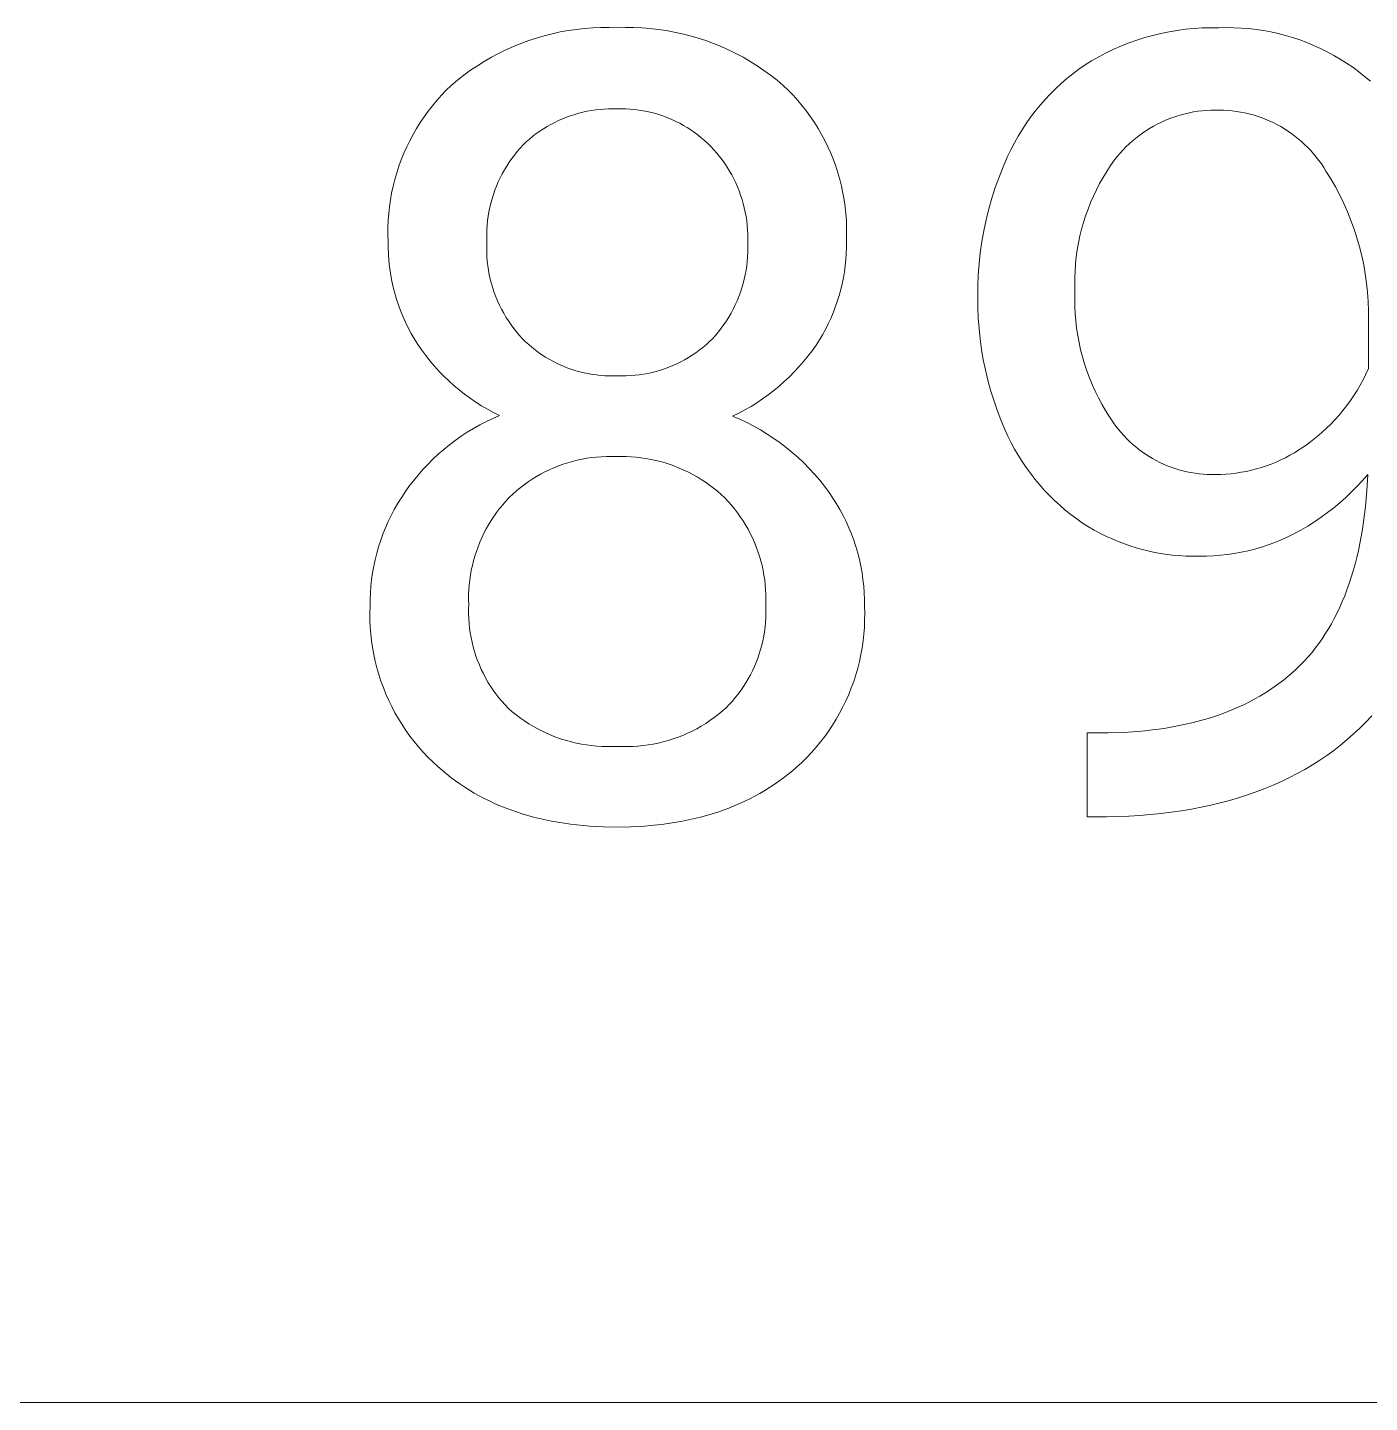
# Model space of a CAD drawing. Header units: millimetres. Extents: x 1348 to 6197, y -150 to 3238.
# Drawn here: x 5380.2 to 5459.4, y 121.2 to 202.4 of the extents above; entities that cross this region are included whole.
import ezdxf

# ---------------------------------------------------------------- set-up
doc = ezdxf.new("R2010")
doc.units = ezdxf.units.MM
doc.header["$MEASUREMENT"] = 0
doc.layers.add('Domyślny', color=7, linetype='Continuous', true_color=0x000000)

msp = doc.modelspace()

# ---------------------------------------------------------------- linework, layer by layer
at = {"layer": 'Domyślny', "color": 18, "lineweight": 15, "true_color": 0x000000}
for p, q in [((5411.642, 202.092), (5412.118, 202.178)), ((5412.118, 202.178), (5412.596, 202.247)), ((5412.596, 202.247), (5413.077, 202.299)), ((5413.077, 202.299), (5413.559, 202.335)), ((5413.559, 202.335), (5414.042, 202.355)), ((5414.042, 202.355), (5414.525, 202.357)), ((5414.525, 202.357), (5415.008, 202.343)), ((5415.008, 202.343), (5415.491, 202.357)), ((5415.491, 202.357), (5415.974, 202.354)), ((5415.974, 202.354), (5416.457, 202.334)), ((5416.457, 202.334), (5416.939, 202.298)), ((5416.939, 202.298), (5417.419, 202.245)), ((5417.419, 202.245), (5417.898, 202.176)), ((5417.898, 202.176), (5418.373, 202.09)), ((5447.593, 202.105), (5448.077, 202.187)), ((5448.077, 202.187), (5448.564, 202.252)), ((5448.564, 202.252), (5449.053, 202.3)), ((5449.053, 202.3), (5449.543, 202.331)), ((5449.543, 202.331), (5450.034, 202.346)), ((5450.034, 202.346), (5450.525, 202.343)), ((5450.525, 202.343), (5450.967, 202.352)), ((5450.967, 202.352), (5451.409, 202.347)), ((5451.409, 202.347), (5451.85, 202.326)), ((5451.85, 202.326), (5452.29, 202.29)), ((5452.29, 202.29), (5452.729, 202.239)), ((5452.729, 202.239), (5453.166, 202.173)), ((5453.166, 202.173), (5453.6, 202.092)), ((5408.877, 201.237), (5409.324, 201.419)), ((5409.324, 201.419), (5409.778, 201.586)), ((5409.778, 201.586), (5410.237, 201.736)), ((5410.237, 201.736), (5410.701, 201.871)), ((5410.701, 201.871), (5411.17, 201.99)), ((5411.17, 201.99), (5411.642, 202.092)), ((5418.373, 202.09), (5418.845, 201.988)), ((5418.845, 201.988), (5419.314, 201.869)), ((5419.314, 201.869), (5419.778, 201.734)), ((5419.778, 201.734), (5420.237, 201.584)), ((5420.237, 201.584), (5420.691, 201.417)), ((5420.691, 201.417), (5421.138, 201.235)), ((5444.773, 201.266), (5445.23, 201.446)), ((5445.23, 201.446), (5445.693, 201.61)), ((5445.693, 201.61), (5446.161, 201.759)), ((5446.161, 201.759), (5446.634, 201.891)), ((5446.634, 201.891), (5447.112, 202.006)), ((5447.112, 202.006), (5447.593, 202.105)), ((5453.6, 202.092), (5454.031, 201.997)), ((5454.031, 201.997), (5454.459, 201.886)), ((5454.459, 201.886), (5454.882, 201.761)), ((5454.882, 201.761), (5455.301, 201.621)), ((5455.301, 201.621), (5455.715, 201.467)), ((5455.715, 201.467), (5456.124, 201.299)), ((5456.124, 201.299), (5456.526, 201.117)), ((5407.157, 200.356), (5407.575, 200.599)), ((5407.575, 200.599), (5408.002, 200.826)), ((5408.002, 200.826), (5408.436, 201.039)), ((5408.436, 201.039), (5408.877, 201.237)), ((5421.138, 201.235), (5421.579, 201.037)), ((5421.579, 201.037), (5422.013, 200.825)), ((5422.013, 200.825), (5422.44, 200.597)), ((5422.44, 200.597), (5422.858, 200.355)), ((5443.017, 200.389), (5443.444, 200.631)), ((5443.444, 200.631), (5443.88, 200.858)), ((5443.88, 200.858), (5444.323, 201.069)), ((5444.323, 201.069), (5444.773, 201.266)), ((5456.526, 201.117), (5456.922, 200.922)), ((5456.922, 200.922), (5457.311, 200.713)), ((5457.311, 200.713), (5457.693, 200.49)), ((5457.693, 200.49), (5458.067, 200.255)), ((5405.957, 199.544), (5406.347, 199.829)), ((5406.347, 199.829), (5406.748, 200.099)), ((5406.748, 200.099), (5407.157, 200.356)), ((5422.858, 200.355), (5423.267, 200.098)), ((5423.267, 200.098), (5423.668, 199.828)), ((5423.668, 199.828), (5424.059, 199.544)), ((5441.911, 199.621), (5442.271, 199.89)), ((5442.271, 199.89), (5442.639, 200.146)), ((5442.639, 200.146), (5443.017, 200.389)), ((5458.067, 200.255), (5458.432, 200.007)), ((5458.432, 200.007), (5458.789, 199.746)), ((5458.789, 199.746), (5459.136, 199.474)), ((5404.912, 198.65), (5405.206, 198.935)), ((5405.206, 198.935), (5405.576, 199.246)), ((5405.576, 199.246), (5405.957, 199.544)), ((5424.059, 199.544), (5424.44, 199.246)), ((5424.44, 199.246), (5424.81, 198.935)), ((5424.81, 198.935), (5425.105, 198.65)), ((5440.892, 198.743), (5441.221, 199.048)), ((5441.221, 199.048), (5441.561, 199.34)), ((5441.561, 199.34), (5441.911, 199.621)), ((5459.136, 199.474), (5459.474, 199.19)), ((5404.354, 198.049), (5404.628, 198.354)), ((5404.628, 198.354), (5404.912, 198.65)), ((5425.105, 198.65), (5425.389, 198.355)), ((5425.389, 198.355), (5425.664, 198.051)), ((5425.664, 198.051), (5425.927, 197.737)), ((5439.97, 197.763), (5440.266, 198.1)), ((5440.266, 198.1), (5440.573, 198.427)), ((5440.573, 198.427), (5440.892, 198.743)), ((5403.599, 197.08), (5403.839, 197.412)), ((5403.839, 197.412), (5404.091, 197.735)), ((5404.091, 197.735), (5404.354, 198.049)), ((5412.738, 197.299), (5412.493, 197.229)), ((5412.985, 197.361), (5412.738, 197.299)), ((5413.234, 197.414), (5412.985, 197.361)), ((5413.485, 197.459), (5413.234, 197.414)), ((5413.737, 197.495), (5413.485, 197.459)), ((5413.99, 197.523), (5413.737, 197.495)), ((5414.244, 197.542), (5413.99, 197.523)), ((5414.499, 197.552), (5414.244, 197.542)), ((5414.753, 197.554), (5414.499, 197.552)), ((5415.008, 197.547), (5414.753, 197.554)), ((5415.263, 197.551), (5415.008, 197.547)), ((5415.518, 197.547), (5415.263, 197.551)), ((5415.773, 197.534), (5415.518, 197.547)), ((5416.027, 197.512), (5415.773, 197.534)), ((5416.281, 197.481), (5416.027, 197.512)), ((5416.533, 197.441), (5416.281, 197.481)), ((5416.783, 197.393), (5416.533, 197.441)), ((5417.032, 197.336), (5416.783, 197.393)), ((5417.279, 197.271), (5417.032, 197.336)), ((5417.523, 197.197), (5417.279, 197.271)), ((5425.927, 197.737), (5426.18, 197.413)), ((5426.18, 197.413), (5426.421, 197.082)), ((5439.414, 197.058), (5439.686, 197.415)), ((5439.686, 197.415), (5439.97, 197.763)), ((5448.544, 197.267), (5448.299, 197.202)), ((5448.792, 197.323), (5448.544, 197.267)), ((5449.041, 197.371), (5448.792, 197.323)), ((5449.292, 197.411), (5449.041, 197.371)), ((5449.544, 197.442), (5449.292, 197.411)), ((5449.797, 197.465), (5449.544, 197.442)), ((5450.05, 197.479), (5449.797, 197.465)), ((5450.304, 197.485), (5450.05, 197.479)), ((5450.558, 197.482), (5450.304, 197.485)), ((5450.81, 197.476), (5450.558, 197.482)), ((5451.063, 197.462), (5450.81, 197.476)), ((5451.315, 197.439), (5451.063, 197.462)), ((5451.565, 197.407), (5451.315, 197.439)), ((5451.815, 197.367), (5451.565, 197.407)), ((5452.063, 197.319), (5451.815, 197.367)), ((5452.309, 197.261), (5452.063, 197.319)), ((5452.553, 197.196), (5452.309, 197.261)), ((5403.153, 196.392), (5403.37, 196.74)), ((5403.37, 196.74), (5403.599, 197.08)), ((5410.866, 196.512), (5410.649, 196.379)), ((5411.087, 196.638), (5410.866, 196.512)), ((5411.313, 196.756), (5411.087, 196.638)), ((5411.542, 196.867), (5411.313, 196.756)), ((5411.775, 196.969), (5411.542, 196.867)), ((5412.012, 197.064), (5411.775, 196.969)), ((5412.251, 197.151), (5412.012, 197.064)), ((5412.493, 197.229), (5412.251, 197.151)), ((5417.764, 197.114), (5417.523, 197.197)), ((5418.003, 197.023), (5417.764, 197.114)), ((5418.238, 196.924), (5418.003, 197.023)), ((5418.47, 196.817), (5418.238, 196.924)), ((5418.697, 196.702), (5418.47, 196.817)), ((5418.921, 196.579), (5418.697, 196.702)), ((5419.14, 196.449), (5418.921, 196.579)), ((5419.355, 196.311), (5419.14, 196.449)), ((5426.421, 197.082), (5426.65, 196.742)), ((5426.65, 196.742), (5426.868, 196.394)), ((5438.909, 196.317), (5439.155, 196.692)), ((5439.155, 196.692), (5439.414, 197.058)), ((5446.661, 196.523), (5446.442, 196.395)), ((5446.885, 196.643), (5446.661, 196.523)), ((5447.112, 196.756), (5446.885, 196.643)), ((5447.343, 196.861), (5447.112, 196.756)), ((5447.578, 196.958), (5447.343, 196.861)), ((5447.815, 197.048), (5447.578, 196.958)), ((5448.056, 197.129), (5447.815, 197.048)), ((5448.299, 197.202), (5448.056, 197.129)), ((5452.795, 197.122), (5452.553, 197.196)), ((5453.034, 197.04), (5452.795, 197.122)), ((5453.27, 196.949), (5453.034, 197.04)), ((5453.503, 196.851), (5453.27, 196.949)), ((5453.733, 196.745), (5453.503, 196.851)), ((5453.958, 196.631), (5453.733, 196.745)), ((5454.18, 196.509), (5453.958, 196.631)), ((5454.397, 196.38), (5454.18, 196.509)), ((5402.575, 195.307), (5402.755, 195.675)), ((5402.755, 195.675), (5402.948, 196.037)), ((5402.948, 196.037), (5403.153, 196.392)), ((5409.83, 195.774), (5409.638, 195.606)), ((5410.027, 195.936), (5409.83, 195.774)), ((5410.229, 196.09), (5410.027, 195.936)), ((5410.436, 196.238), (5410.229, 196.09)), ((5410.649, 196.379), (5410.436, 196.238)), ((5419.564, 196.165), (5419.355, 196.311)), ((5419.769, 196.013), (5419.564, 196.165)), ((5419.968, 195.853), (5419.769, 196.013)), ((5420.162, 195.687), (5419.968, 195.853)), ((5420.349, 195.514), (5420.162, 195.687)), ((5426.868, 196.394), (5427.073, 196.039)), ((5427.073, 196.039), (5427.266, 195.677)), ((5427.266, 195.677), (5427.446, 195.309)), ((5438.456, 195.542), (5438.676, 195.933)), ((5438.676, 195.933), (5438.909, 196.317)), ((5445.417, 195.649), (5445.228, 195.48)), ((5445.612, 195.812), (5445.417, 195.649)), ((5445.812, 195.968), (5445.612, 195.812)), ((5446.017, 196.117), (5445.812, 195.968)), ((5446.227, 196.26), (5446.017, 196.117)), ((5446.442, 196.395), (5446.227, 196.26)), ((5454.61, 196.243), (5454.397, 196.38)), ((5454.818, 196.099), (5454.61, 196.243)), ((5455.021, 195.949), (5454.818, 196.099)), ((5455.218, 195.791), (5455.021, 195.949)), ((5455.41, 195.627), (5455.218, 195.791)), ((5455.596, 195.456), (5455.41, 195.627)), ((5402.254, 194.552), (5402.408, 194.932)), ((5402.408, 194.932), (5402.575, 195.307)), ((5408.936, 194.829), (5408.778, 194.617)), ((5409.102, 195.035), (5408.936, 194.829)), ((5409.274, 195.236), (5409.102, 195.035)), ((5409.453, 195.431), (5409.274, 195.236)), ((5409.638, 195.606), (5409.453, 195.431)), ((5420.531, 195.334), (5420.349, 195.514)), ((5420.709, 195.144), (5420.531, 195.334)), ((5420.881, 194.947), (5420.709, 195.144)), ((5421.046, 194.745), (5420.881, 194.947)), ((5427.446, 195.309), (5427.613, 194.935)), ((5427.613, 194.935), (5427.767, 194.555)), ((5438.059, 194.737), (5438.251, 195.143)), ((5438.251, 195.143), (5438.456, 195.542)), ((5444.696, 194.935), (5444.531, 194.742)), ((5444.867, 195.123), (5444.696, 194.935)), ((5445.044, 195.304), (5444.867, 195.123)), ((5445.228, 195.48), (5445.044, 195.304)), ((5455.777, 195.279), (5455.596, 195.456)), ((5455.951, 195.095), (5455.777, 195.279)), ((5456.119, 194.906), (5455.951, 195.095)), ((5456.28, 194.712), (5456.119, 194.906)), ((5401.986, 193.778), (5402.114, 194.168)), ((5402.114, 194.168), (5402.254, 194.552)), ((5408.483, 194.177), (5408.347, 193.95)), ((5408.627, 194.399), (5408.483, 194.177)), ((5408.778, 194.617), (5408.627, 194.399)), ((5421.205, 194.537), (5421.046, 194.745)), ((5421.356, 194.324), (5421.205, 194.537)), ((5421.5, 194.106), (5421.356, 194.324)), ((5421.637, 193.883), (5421.5, 194.106)), ((5427.767, 194.555), (5427.907, 194.169)), ((5427.907, 194.169), (5428.035, 193.78)), ((5437.549, 193.524), (5437.794, 194.135)), ((5437.794, 194.135), (5438.059, 194.737)), ((5444.135, 194.205), (5443.908, 193.858)), ((5444.373, 194.543), (5444.135, 194.205)), ((5444.531, 194.742), (5444.373, 194.543)), ((5456.434, 194.512), (5456.28, 194.712)), ((5456.582, 194.306), (5456.434, 194.512)), ((5456.722, 194.096), (5456.582, 194.306)), ((5456.855, 193.881), (5456.722, 194.096)), ((5401.772, 192.987), (5401.873, 193.384)), ((5401.873, 193.384), (5401.986, 193.778)), ((5407.985, 193.243), (5407.881, 193)), ((5408.098, 193.483), (5407.985, 193.243)), ((5408.218, 193.718), (5408.098, 193.483)), ((5408.347, 193.95), (5408.218, 193.718)), ((5421.766, 193.656), (5421.637, 193.883)), ((5421.887, 193.424), (5421.766, 193.656)), ((5422.001, 193.189), (5421.887, 193.424)), ((5422.106, 192.95), (5422.001, 193.189)), ((5428.035, 193.78), (5428.148, 193.386)), ((5428.148, 193.386), (5428.248, 192.988)), ((5437.326, 192.905), (5437.549, 193.524)), ((5443.692, 193.504), (5443.489, 193.143)), ((5443.908, 193.858), (5443.692, 193.504)), ((5457.143, 193.417), (5456.855, 193.881)), ((5457.414, 192.944), (5457.143, 193.417)), ((5401.614, 192.182), (5401.686, 192.586)), ((5401.686, 192.586), (5401.772, 192.987)), ((5407.697, 192.503), (5407.617, 192.251)), ((5407.785, 192.753), (5407.697, 192.503)), ((5407.881, 193), (5407.785, 192.753)), ((5422.204, 192.707), (5422.106, 192.95)), ((5422.293, 192.462), (5422.204, 192.707)), ((5422.374, 192.213), (5422.293, 192.462)), ((5428.248, 192.988), (5428.334, 192.587)), ((5428.334, 192.587), (5428.406, 192.183)), ((5437.124, 192.279), (5437.326, 192.905)), ((5443.121, 192.401), (5442.955, 192.021)), ((5443.299, 192.775), (5443.121, 192.401)), ((5443.489, 193.143), (5443.299, 192.775)), ((5457.668, 192.461), (5457.414, 192.944)), ((5457.906, 191.97), (5457.668, 192.461)), ((5401.511, 191.369), (5401.556, 191.777)), ((5401.556, 191.777), (5401.614, 192.182)), ((5407.485, 191.738), (5407.431, 191.479)), ((5407.547, 191.996), (5407.485, 191.738)), ((5407.617, 192.251), (5407.547, 191.996)), ((5422.446, 191.962), (5422.374, 192.213)), ((5422.51, 191.709), (5422.446, 191.962)), ((5422.566, 191.454), (5422.51, 191.709)), ((5428.406, 192.183), (5428.464, 191.777)), ((5428.464, 191.777), (5428.507, 191.37)), ((5436.785, 191.007), (5436.943, 191.646)), ((5436.943, 191.646), (5437.124, 192.279)), ((5442.803, 191.636), (5442.664, 191.246)), ((5442.955, 192.021), (5442.803, 191.636)), ((5458.127, 191.472), (5457.906, 191.97)), ((5401.465, 190.551), (5401.481, 190.96)), ((5401.481, 190.96), (5401.511, 191.369)), ((5407.351, 190.956), (5407.324, 190.692)), ((5407.387, 191.218), (5407.351, 190.956)), ((5407.431, 191.479), (5407.387, 191.218)), ((5422.613, 191.196), (5422.566, 191.454)), ((5422.651, 190.938), (5422.613, 191.196)), ((5422.68, 190.678), (5422.651, 190.938)), ((5428.507, 191.37), (5428.537, 190.961)), ((5428.537, 190.961), (5428.552, 190.551)), ((5436.648, 190.363), (5436.785, 191.007)), ((5442.538, 190.851), (5442.425, 190.453)), ((5442.664, 191.246), (5442.538, 190.851)), ((5458.33, 190.966), (5458.127, 191.472)), ((5458.516, 190.453), (5458.33, 190.966)), ((5401.463, 190.141), (5401.465, 190.551)), ((5401.476, 189.731), (5401.463, 190.141)), ((5407.306, 190.428), (5407.297, 190.164)), ((5407.297, 190.164), (5407.297, 189.899)), ((5407.324, 190.692), (5407.306, 190.428)), ((5422.701, 190.418), (5422.68, 190.678)), ((5422.713, 190.157), (5422.701, 190.418)), ((5422.716, 189.895), (5422.713, 190.157)), ((5428.553, 190.141), (5428.54, 189.731)), ((5428.552, 190.551), (5428.553, 190.141)), ((5436.534, 189.715), (5436.648, 190.363)), ((5442.326, 190.051), (5442.241, 189.645)), ((5442.425, 190.453), (5442.326, 190.051)), ((5458.685, 189.934), (5458.516, 190.453)), ((5458.835, 189.41), (5458.685, 189.934)), ((5401.478, 189.353), (5401.476, 189.731)), ((5401.492, 188.975), (5401.478, 189.353)), ((5407.297, 189.899), (5407.305, 189.634)), ((5407.305, 189.634), (5407.298, 189.365)), ((5407.298, 189.365), (5407.301, 189.095)), ((5422.711, 189.634), (5422.716, 189.895)), ((5422.718, 189.365), (5422.711, 189.634)), ((5422.716, 189.096), (5422.718, 189.365)), ((5428.54, 189.371), (5428.527, 189.012)), ((5428.54, 189.731), (5428.54, 189.371)), ((5436.442, 189.063), (5436.534, 189.715)), ((5442.169, 189.237), (5442.111, 188.827)), ((5442.241, 189.645), (5442.169, 189.237)), ((5458.967, 188.88), (5458.835, 189.41)), ((5401.52, 188.598), (5401.492, 188.975)), ((5401.561, 188.222), (5401.52, 188.598)), ((5407.301, 189.095), (5407.313, 188.826)), ((5407.313, 188.826), (5407.334, 188.557)), ((5407.334, 188.557), (5407.365, 188.289)), ((5422.654, 188.292), (5422.684, 188.56)), ((5422.684, 188.56), (5422.705, 188.828)), ((5422.705, 188.828), (5422.716, 189.096)), ((5428.503, 188.653), (5428.467, 188.295)), ((5428.527, 189.012), (5428.503, 188.653)), ((5436.325, 187.753), (5436.372, 188.409)), ((5436.372, 188.409), (5436.442, 189.063)), ((5442.067, 188.415), (5442.037, 188.002)), ((5442.111, 188.827), (5442.067, 188.415)), ((5459.081, 188.347), (5458.967, 188.88)), ((5459.177, 187.81), (5459.081, 188.347)), ((5401.615, 187.848), (5401.561, 188.222)), ((5401.682, 187.475), (5401.615, 187.848)), ((5407.365, 188.289), (5407.405, 188.023)), ((5407.405, 188.023), (5407.454, 187.758)), ((5407.454, 187.758), (5407.513, 187.495)), ((5422.444, 187.238), (5422.51, 187.499)), ((5422.51, 187.499), (5422.567, 187.762)), ((5422.567, 187.762), (5422.615, 188.026)), ((5422.615, 188.026), (5422.654, 188.292)), ((5428.358, 187.584), (5428.286, 187.232)), ((5428.418, 187.939), (5428.358, 187.584)), ((5428.467, 188.295), (5428.418, 187.939)), ((5436.301, 187.095), (5436.325, 187.753)), ((5442.021, 187.588), (5442.02, 187.174)), ((5442.037, 188.002), (5442.021, 187.588)), ((5459.254, 187.27), (5459.177, 187.81)), ((5401.762, 187.106), (5401.682, 187.475)), ((5401.854, 186.739), (5401.762, 187.106)), ((5401.959, 186.376), (5401.854, 186.739)), ((5407.513, 187.495), (5407.58, 187.234)), ((5407.58, 187.234), (5407.657, 186.975)), ((5407.657, 186.975), (5407.742, 186.72)), ((5407.742, 186.72), (5407.837, 186.467)), ((5422.191, 186.473), (5422.284, 186.725)), ((5422.284, 186.725), (5422.368, 186.98)), ((5422.368, 186.98), (5422.444, 187.238)), ((5428.203, 186.882), (5428.107, 186.535)), ((5428.286, 187.232), (5428.203, 186.882)), ((5436.299, 186.437), (5436.301, 187.095)), ((5442.02, 187.174), (5442.032, 186.76)), ((5442.032, 186.76), (5442.022, 186.328)), ((5459.312, 186.727), (5459.254, 187.27)), ((5459.352, 186.183), (5459.312, 186.727)), ((5402.077, 186.016), (5401.959, 186.376)), ((5402.207, 185.661), (5402.077, 186.016)), ((5407.837, 186.467), (5407.94, 186.218)), ((5407.94, 186.218), (5408.052, 185.973)), ((5408.052, 185.973), (5408.172, 185.732)), ((5421.861, 185.737), (5421.979, 185.978)), ((5421.979, 185.978), (5422.089, 186.224)), ((5422.089, 186.224), (5422.191, 186.473)), ((5428, 186.192), (5427.882, 185.852)), ((5428.107, 186.535), (5428, 186.192)), ((5436.302, 185.819), (5436.299, 186.437)), ((5442.022, 186.328), (5442.026, 185.896)), ((5442.026, 185.896), (5442.046, 185.464)), ((5459.373, 185.638), (5459.352, 186.183)), ((5402.349, 185.311), (5402.207, 185.661)), ((5402.503, 184.965), (5402.349, 185.311)), ((5408.172, 185.732), (5408.301, 185.495)), ((5408.301, 185.495), (5408.438, 185.263)), ((5408.438, 185.263), (5408.583, 185.036)), ((5421.456, 185.04), (5421.599, 185.267)), ((5421.599, 185.267), (5421.734, 185.5)), ((5421.734, 185.5), (5421.861, 185.737)), ((5427.612, 185.186), (5427.46, 184.86)), ((5427.753, 185.517), (5427.612, 185.186)), ((5427.882, 185.852), (5427.753, 185.517)), ((5436.325, 185.201), (5436.302, 185.819)), ((5436.369, 184.584), (5436.325, 185.201)), ((5442.046, 185.464), (5442.081, 185.034)), ((5459.358, 184.548), (5459.375, 185.093)), ((5459.375, 185.093), (5459.373, 185.638)), ((5402.669, 184.625), (5402.503, 184.965)), ((5402.847, 184.292), (5402.669, 184.625)), ((5403.036, 183.964), (5402.847, 184.292)), ((5408.583, 185.036), (5408.735, 184.814)), ((5408.735, 184.814), (5408.896, 184.597)), ((5408.896, 184.597), (5409.064, 184.386)), ((5409.064, 184.386), (5409.239, 184.181)), ((5420.807, 184.182), (5420.981, 184.388)), ((5420.981, 184.388), (5421.146, 184.6)), ((5421.146, 184.6), (5421.305, 184.817)), ((5421.305, 184.817), (5421.456, 185.04)), ((5427.298, 184.539), (5427.125, 184.223)), ((5427.46, 184.86), (5427.298, 184.539)), ((5436.433, 183.969), (5436.369, 184.584)), ((5442.081, 185.034), (5442.13, 184.605)), ((5442.13, 184.605), (5442.194, 184.177)), ((5459.358, 182.222), (5459.358, 184.548)), ((5403.236, 183.643), (5403.036, 183.964)), ((5403.466, 183.31), (5403.236, 183.643)), ((5409.239, 184.181), (5409.421, 183.982)), ((5409.421, 183.982), (5409.597, 183.81)), ((5409.597, 183.81), (5409.779, 183.643)), ((5409.779, 183.643), (5409.967, 183.482)), ((5409.967, 183.482), (5410.16, 183.328)), ((5419.848, 183.303), (5420.052, 183.463)), ((5420.052, 183.463), (5420.25, 183.629)), ((5420.25, 183.629), (5420.442, 183.803)), ((5420.442, 183.803), (5420.627, 183.982)), ((5420.627, 183.982), (5420.807, 184.182)), ((5426.748, 183.611), (5426.511, 183.277)), ((5426.941, 183.914), (5426.748, 183.611)), ((5427.125, 184.223), (5426.941, 183.914)), ((5436.517, 183.356), (5436.433, 183.969)), ((5442.194, 184.177), (5442.272, 183.753)), ((5442.272, 183.753), (5442.366, 183.331)), ((5403.707, 182.985), (5403.466, 183.31)), ((5403.958, 182.668), (5403.707, 182.985)), ((5404.221, 182.36), (5403.958, 182.668)), ((5410.16, 183.328), (5410.358, 183.18)), ((5410.358, 183.18), (5410.561, 183.039)), ((5410.561, 183.039), (5410.769, 182.905)), ((5410.769, 182.905), (5410.981, 182.778)), ((5410.981, 182.778), (5411.197, 182.658)), ((5411.197, 182.658), (5411.417, 182.546)), ((5418.755, 182.617), (5418.983, 182.739)), ((5418.983, 182.739), (5419.207, 182.869)), ((5419.207, 182.869), (5419.425, 183.006)), ((5419.425, 183.006), (5419.64, 183.151)), ((5419.64, 183.151), (5419.848, 183.303)), ((5426.005, 182.634), (5425.736, 182.325)), ((5426.263, 182.951), (5426.005, 182.634)), ((5426.511, 183.277), (5426.263, 182.951)), ((5436.621, 182.747), (5436.517, 183.356)), ((5436.745, 182.141), (5436.621, 182.747)), ((5442.366, 183.331), (5442.473, 182.912)), ((5442.473, 182.912), (5442.595, 182.498)), ((5404.493, 182.06), (5404.221, 182.36)), ((5404.775, 181.77), (5404.493, 182.06)), ((5411.417, 182.546), (5411.64, 182.441)), ((5411.64, 182.441), (5411.867, 182.343)), ((5411.867, 182.343), (5412.098, 182.253)), ((5412.098, 182.253), (5412.331, 182.171)), ((5412.331, 182.171), (5412.566, 182.097)), ((5412.566, 182.097), (5412.804, 182.031)), ((5412.804, 182.031), (5413.045, 181.973)), ((5413.045, 181.973), (5413.286, 181.923)), ((5413.286, 181.923), (5413.53, 181.881)), ((5413.53, 181.881), (5413.775, 181.847)), ((5413.775, 181.847), (5414.02, 181.822)), ((5414.02, 181.822), (5414.267, 181.804)), ((5415.783, 181.807), (5416.041, 181.826)), ((5416.041, 181.826), (5416.298, 181.855)), ((5416.298, 181.855), (5416.554, 181.892)), ((5416.554, 181.892), (5416.808, 181.938)), ((5416.808, 181.938), (5417.061, 181.993)), ((5417.061, 181.993), (5417.311, 182.057)), ((5417.311, 182.057), (5417.56, 182.129)), ((5417.56, 182.129), (5417.805, 182.21)), ((5417.805, 182.21), (5418.048, 182.299)), ((5418.048, 182.299), (5418.287, 182.397)), ((5418.287, 182.397), (5418.523, 182.503)), ((5418.523, 182.503), (5418.755, 182.617)), ((5425.457, 182.026), (5425.169, 181.736)), ((5425.736, 182.325), (5425.457, 182.026)), ((5436.888, 181.54), (5436.745, 182.141)), ((5442.595, 182.498), (5442.732, 182.088)), ((5442.732, 182.088), (5442.882, 181.683)), ((5459.047, 181.568), (5459.208, 181.892)), ((5459.208, 181.892), (5459.358, 182.222)), ((5405.067, 181.49), (5404.775, 181.77)), ((5405.368, 181.219), (5405.067, 181.49)), ((5405.677, 180.959), (5405.368, 181.219)), ((5414.267, 181.804), (5414.514, 181.795)), ((5414.514, 181.795), (5414.761, 181.795)), ((5414.761, 181.795), (5415.008, 181.802)), ((5415.008, 181.802), (5415.266, 181.795)), ((5415.266, 181.795), (5415.525, 181.797)), ((5415.525, 181.797), (5415.783, 181.807)), ((5424.564, 181.184), (5424.248, 180.924)), ((5424.871, 181.455), (5424.564, 181.184)), ((5425.169, 181.736), (5424.871, 181.455)), ((5437.052, 180.943), (5436.888, 181.54)), ((5442.882, 181.683), (5443.046, 181.283)), ((5443.046, 181.283), (5443.223, 180.89)), ((5458.692, 180.936), (5458.875, 181.249)), ((5458.875, 181.249), (5459.047, 181.568)), ((5405.996, 180.709), (5405.677, 180.959)), ((5406.322, 180.47), (5405.996, 180.709)), ((5406.657, 180.242), (5406.322, 180.47)), ((5406.998, 180.025), (5406.657, 180.242)), ((5423.252, 180.208), (5422.905, 179.991)), ((5423.592, 180.435), (5423.252, 180.208)), ((5423.924, 180.674), (5423.592, 180.435)), ((5424.248, 180.924), (5423.924, 180.674)), ((5437.234, 180.353), (5437.052, 180.943)), ((5437.437, 179.768), (5437.234, 180.353)), ((5443.223, 180.89), (5443.414, 180.502)), ((5443.414, 180.502), (5443.619, 180.122)), ((5458.082, 180.036), (5458.296, 180.329)), ((5458.296, 180.329), (5458.499, 180.629)), ((5458.499, 180.629), (5458.692, 180.936)), ((5407.347, 179.82), (5406.998, 180.025)), ((5407.703, 179.626), (5407.347, 179.82)), ((5407.669, 179.274), (5408.064, 179.445)), ((5408.064, 179.445), (5407.703, 179.626)), ((5422.189, 179.593), (5421.822, 179.412)), ((5421.822, 179.412), (5422.245, 179.23)), ((5422.55, 179.786), (5422.189, 179.593)), ((5422.905, 179.991), (5422.55, 179.786)), ((5437.658, 179.191), (5437.437, 179.768)), ((5443.619, 180.122), (5443.836, 179.748)), ((5443.836, 179.748), (5444.066, 179.383)), ((5444.066, 179.383), (5444.308, 179.025)), ((5457.385, 179.202), (5457.627, 179.472)), ((5457.627, 179.472), (5457.859, 179.75)), ((5457.859, 179.75), (5458.082, 180.036)), ((5406.155, 178.461), (5406.523, 178.683)), ((5406.523, 178.683), (5406.898, 178.893)), ((5406.898, 178.893), (5407.281, 179.09)), ((5407.281, 179.09), (5407.669, 179.274)), ((5422.245, 179.23), (5422.66, 179.033)), ((5422.66, 179.033), (5423.069, 178.822)), ((5423.069, 178.822), (5423.47, 178.597)), ((5423.47, 178.597), (5423.863, 178.357)), ((5437.898, 178.621), (5437.658, 179.191)), ((5438.075, 178.232), (5437.898, 178.621)), ((5444.308, 179.025), (5444.45, 178.828)), ((5444.45, 178.828), (5444.599, 178.636)), ((5444.599, 178.636), (5444.753, 178.449)), ((5456.608, 178.443), (5456.875, 178.687)), ((5456.875, 178.687), (5457.135, 178.94)), ((5457.135, 178.94), (5457.385, 179.202)), ((5405.1, 177.719), (5405.443, 177.978)), ((5405.443, 177.978), (5405.795, 178.225)), ((5405.795, 178.225), (5406.155, 178.461)), ((5423.863, 178.357), (5424.247, 178.105)), ((5424.247, 178.105), (5424.623, 177.839)), ((5424.623, 177.839), (5424.988, 177.56)), ((5438.266, 177.849), (5438.075, 178.232)), ((5438.469, 177.472), (5438.266, 177.849)), ((5444.753, 178.449), (5444.915, 178.268)), ((5444.915, 178.268), (5445.082, 178.092)), ((5445.082, 178.092), (5445.255, 177.922)), ((5445.255, 177.922), (5445.434, 177.758)), ((5445.434, 177.758), (5445.618, 177.6)), ((5455.509, 177.587), (5455.757, 177.765)), ((5455.757, 177.765), (5456.048, 177.982)), ((5456.048, 177.982), (5456.332, 178.207)), ((5456.332, 178.207), (5456.608, 178.443)), ((5404.125, 176.874), (5404.44, 177.166)), ((5404.44, 177.166), (5404.765, 177.448)), ((5404.765, 177.448), (5405.1, 177.719)), ((5413.498, 176.967), (5413.211, 176.926)), ((5413.786, 176.998), (5413.498, 176.967)), ((5414.075, 177.019), (5413.786, 176.998)), ((5414.364, 177.03), (5414.075, 177.019)), ((5414.654, 177.031), (5414.364, 177.03)), ((5414.943, 177.023), (5414.654, 177.031)), ((5415.237, 177.03), (5414.943, 177.023)), ((5415.531, 177.027), (5415.237, 177.03)), ((5415.824, 177.015), (5415.531, 177.027)), ((5416.117, 176.992), (5415.824, 177.015)), ((5416.409, 176.96), (5416.117, 176.992)), ((5416.7, 176.917), (5416.409, 176.96)), ((5424.988, 177.56), (5425.344, 177.268)), ((5425.344, 177.268), (5425.69, 176.964)), ((5425.69, 176.964), (5426.025, 176.649)), ((5438.684, 177.103), (5438.469, 177.472)), ((5438.912, 176.74), (5438.684, 177.103)), ((5445.618, 177.6), (5445.808, 177.449)), ((5445.808, 177.449), (5446.002, 177.304)), ((5446.002, 177.304), (5446.202, 177.166)), ((5446.202, 177.166), (5446.406, 177.035)), ((5446.406, 177.035), (5446.614, 176.911)), ((5454.183, 176.827), (5454.458, 176.961)), ((5454.458, 176.961), (5454.729, 177.105)), ((5454.729, 177.105), (5454.994, 177.257)), ((5454.994, 177.257), (5455.254, 177.418)), ((5455.254, 177.418), (5455.509, 177.587)), ((5403.243, 175.933), (5403.526, 176.257)), ((5403.526, 176.257), (5403.821, 176.57)), ((5403.821, 176.57), (5404.125, 176.874)), ((5411.001, 176.254), (5410.741, 176.128)), ((5411.266, 176.371), (5411.001, 176.254)), ((5411.535, 176.478), (5411.266, 176.371)), ((5411.808, 176.577), (5411.535, 176.478)), ((5412.083, 176.666), (5411.808, 176.577)), ((5412.362, 176.746), (5412.083, 176.666)), ((5412.643, 176.816), (5412.362, 176.746)), ((5412.926, 176.876), (5412.643, 176.816)), ((5413.211, 176.926), (5412.926, 176.876)), ((5416.989, 176.865), (5416.7, 176.917)), ((5417.276, 176.804), (5416.989, 176.865)), ((5417.561, 176.732), (5417.276, 176.804)), ((5417.843, 176.652), (5417.561, 176.732)), ((5418.123, 176.561), (5417.843, 176.652)), ((5418.399, 176.461), (5418.123, 176.561)), ((5418.672, 176.352), (5418.399, 176.461)), ((5418.941, 176.234), (5418.672, 176.352)), ((5419.205, 176.107), (5418.941, 176.234)), ((5426.025, 176.649), (5426.348, 176.322)), ((5426.348, 176.322), (5426.66, 175.984)), ((5439.151, 176.386), (5438.912, 176.74)), ((5439.402, 176.039), (5439.151, 176.386)), ((5446.614, 176.911), (5446.827, 176.794)), ((5446.827, 176.794), (5447.043, 176.684)), ((5447.043, 176.684), (5447.263, 176.582)), ((5447.263, 176.582), (5447.487, 176.487)), ((5447.487, 176.487), (5447.713, 176.4)), ((5447.713, 176.4), (5447.942, 176.321)), ((5447.942, 176.321), (5448.174, 176.25)), ((5448.174, 176.25), (5448.409, 176.186)), ((5448.409, 176.186), (5448.645, 176.131)), ((5451.854, 176.101), (5452.155, 176.157)), ((5452.155, 176.157), (5452.453, 176.223)), ((5452.453, 176.223), (5452.75, 176.3)), ((5452.75, 176.3), (5453.043, 176.386)), ((5453.043, 176.386), (5453.334, 176.482)), ((5453.334, 176.482), (5453.621, 176.587)), ((5453.621, 176.587), (5453.904, 176.703)), ((5453.904, 176.703), (5454.183, 176.827)), ((5402.71, 175.258), (5402.971, 175.6)), ((5402.971, 175.6), (5403.243, 175.933)), ((5409.51, 175.369), (5409.28, 175.192)), ((5409.745, 175.537), (5409.51, 175.369)), ((5409.986, 175.698), (5409.745, 175.537)), ((5410.233, 175.85), (5409.986, 175.698)), ((5410.484, 175.993), (5410.233, 175.85)), ((5410.741, 176.128), (5410.484, 175.993)), ((5419.466, 175.971), (5419.205, 176.107)), ((5419.721, 175.826), (5419.466, 175.971)), ((5419.972, 175.673), (5419.721, 175.826)), ((5420.217, 175.511), (5419.972, 175.673)), ((5420.457, 175.341), (5420.217, 175.511)), ((5420.691, 175.164), (5420.457, 175.341)), ((5426.66, 175.984), (5426.96, 175.635)), ((5426.96, 175.635), (5427.248, 175.276)), ((5439.665, 175.701), (5439.402, 176.039)), ((5439.938, 175.372), (5439.665, 175.701)), ((5440.222, 175.052), (5439.938, 175.372)), ((5448.645, 176.131), (5448.883, 176.084)), ((5448.883, 176.084), (5449.122, 176.045)), ((5449.122, 176.045), (5449.363, 176.014)), ((5449.363, 176.014), (5449.604, 175.991)), ((5449.604, 175.991), (5449.847, 175.977)), ((5449.847, 175.977), (5450.089, 175.971)), ((5450.089, 175.971), (5450.332, 175.973)), ((5450.332, 175.973), (5450.638, 175.978)), ((5450.638, 175.978), (5450.943, 175.993)), ((5450.943, 175.993), (5451.248, 176.019)), ((5451.248, 176.019), (5451.552, 176.055)), ((5451.552, 176.055), (5451.854, 176.101)), ((5459.019, 175.618), (5458.7, 175.274)), ((5459.326, 175.973), (5459.019, 175.618)), ((5459.27, 175.008), (5459.326, 175.973)), ((5402.034, 174.239), (5402.242, 174.577)), ((5402.242, 174.577), (5402.461, 174.907)), ((5402.461, 174.907), (5402.71, 175.258)), ((5408.629, 174.617), (5408.432, 174.405)), ((5408.84, 174.816), (5408.629, 174.617)), ((5409.057, 175.008), (5408.84, 174.816)), ((5409.28, 175.192), (5409.057, 175.008)), ((5420.918, 174.978), (5420.691, 175.164)), ((5421.139, 174.785), (5420.918, 174.978)), ((5421.354, 174.584), (5421.139, 174.785)), ((5421.553, 174.375), (5421.354, 174.584)), ((5427.248, 175.276), (5427.523, 174.907)), ((5427.523, 174.907), (5427.746, 174.579)), ((5427.746, 174.579), (5427.958, 174.243)), ((5440.517, 174.742), (5440.222, 175.052)), ((5440.821, 174.441), (5440.517, 174.742)), ((5458.03, 174.618), (5457.679, 174.306)), ((5458.371, 174.94), (5458.03, 174.618)), ((5458.7, 175.274), (5458.371, 174.94)), ((5459.185, 174.076), (5459.27, 175.008)), ((5401.654, 173.544), (5401.838, 173.895)), ((5401.838, 173.895), (5402.034, 174.239)), ((5407.885, 173.732), (5407.718, 173.496)), ((5408.06, 173.963), (5407.885, 173.732)), ((5408.242, 174.187), (5408.06, 173.963)), ((5408.432, 174.405), (5408.242, 174.187)), ((5421.745, 174.16), (5421.553, 174.375)), ((5421.929, 173.937), (5421.745, 174.16)), ((5422.105, 173.709), (5421.929, 173.937)), ((5422.274, 173.475), (5422.105, 173.709)), ((5427.958, 174.243), (5428.158, 173.9)), ((5428.158, 173.9), (5428.346, 173.55)), ((5441.136, 174.151), (5440.821, 174.441)), ((5441.459, 173.871), (5441.136, 174.151)), ((5441.792, 173.602), (5441.459, 173.871)), ((5456.948, 173.719), (5456.569, 173.443)), ((5457.319, 174.006), (5456.948, 173.719)), ((5457.679, 174.306), (5457.319, 174.006)), ((5459.133, 173.622), (5459.185, 174.076)), ((5401.322, 172.824), (5401.482, 173.187)), ((5401.482, 173.187), (5401.654, 173.544)), ((5407.409, 173.008), (5407.267, 172.756)), ((5407.56, 173.255), (5407.409, 173.008)), ((5407.718, 173.496), (5407.56, 173.255)), ((5422.434, 173.235), (5422.274, 173.475)), ((5422.586, 172.99), (5422.434, 173.235)), ((5422.73, 172.74), (5422.586, 172.99)), ((5428.346, 173.55), (5428.521, 173.193)), ((5428.521, 173.193), (5428.684, 172.831)), ((5442.134, 173.345), (5441.792, 173.602)), ((5442.484, 173.099), (5442.134, 173.345)), ((5442.827, 172.885), (5442.484, 173.099)), ((5455.783, 172.93), (5455.378, 172.693)), ((5456.18, 173.18), (5455.783, 172.93)), ((5456.569, 173.443), (5456.18, 173.18)), ((5459.007, 172.739), (5459.073, 173.177)), ((5459.073, 173.177), (5459.133, 173.622)), ((5400.918, 171.706), (5401.04, 172.084)), ((5401.04, 172.084), (5401.175, 172.456)), ((5401.175, 172.456), (5401.322, 172.824)), ((5407.009, 172.239), (5406.893, 171.974)), ((5407.133, 172.499), (5407.009, 172.239)), ((5407.267, 172.756), (5407.133, 172.499)), ((5422.865, 172.485), (5422.73, 172.74)), ((5422.991, 172.226), (5422.865, 172.485)), ((5423.109, 171.962), (5422.991, 172.226)), ((5428.684, 172.831), (5428.834, 172.463)), ((5428.834, 172.463), (5428.972, 172.091)), ((5428.972, 172.091), (5429.096, 171.713)), ((5443.176, 172.683), (5442.827, 172.885)), ((5443.533, 172.492), (5443.176, 172.683)), ((5443.895, 172.313), (5443.533, 172.492)), ((5444.263, 172.147), (5443.895, 172.313)), ((5444.637, 171.992), (5444.263, 172.147)), ((5454.216, 172.117), (5453.833, 171.961)), ((5454.594, 172.287), (5454.216, 172.117)), ((5454.966, 172.469), (5454.594, 172.287)), ((5455.378, 172.693), (5454.966, 172.469)), ((5458.853, 171.889), (5458.933, 172.31)), ((5458.933, 172.31), (5459.007, 172.739)), ((5400.712, 170.941), (5400.809, 171.326)), ((5400.809, 171.326), (5400.918, 171.706)), ((5406.688, 171.433), (5406.6, 171.158)), ((5406.786, 171.705), (5406.688, 171.433)), ((5406.893, 171.974), (5406.786, 171.705)), ((5423.217, 171.695), (5423.109, 171.962)), ((5423.316, 171.424), (5423.217, 171.695)), ((5423.406, 171.15), (5423.316, 171.424)), ((5429.096, 171.713), (5429.207, 171.332)), ((5429.207, 171.332), (5429.305, 170.947)), ((5445.015, 171.85), (5444.637, 171.992)), ((5445.398, 171.721), (5445.015, 171.85)), ((5445.785, 171.604), (5445.398, 171.721)), ((5446.175, 171.501), (5445.785, 171.604)), ((5446.569, 171.41), (5446.175, 171.501)), ((5446.966, 171.332), (5446.569, 171.41)), ((5447.365, 171.268), (5446.966, 171.332)), ((5447.765, 171.217), (5447.365, 171.268)), ((5451.441, 171.307), (5451.031, 171.246)), ((5451.848, 171.381), (5451.441, 171.307)), ((5452.252, 171.47), (5451.848, 171.381)), ((5452.654, 171.572), (5452.252, 171.47)), ((5453.051, 171.688), (5452.654, 171.572)), ((5453.444, 171.818), (5453.051, 171.688)), ((5453.833, 171.961), (5453.444, 171.818)), ((5458.671, 171.071), (5458.765, 171.476)), ((5458.765, 171.476), (5458.853, 171.889)), ((5400.559, 170.163), (5400.629, 170.554)), ((5400.629, 170.554), (5400.712, 170.941)), ((5406.451, 170.599), (5406.39, 170.316)), ((5406.52, 170.88), (5406.451, 170.599)), ((5406.6, 171.158), (5406.52, 170.88)), ((5423.487, 170.873), (5423.406, 171.15)), ((5423.558, 170.593), (5423.487, 170.873)), ((5423.619, 170.311), (5423.558, 170.593)), ((5429.305, 170.947), (5429.389, 170.559)), ((5429.389, 170.559), (5429.459, 170.168)), ((5448.168, 171.179), (5447.765, 171.217)), ((5448.571, 171.154), (5448.168, 171.179)), ((5448.975, 171.143), (5448.571, 171.154)), ((5449.379, 171.145), (5448.975, 171.143)), ((5449.793, 171.149), (5449.379, 171.145)), ((5450.207, 171.167), (5449.793, 171.149)), ((5450.62, 171.199), (5450.207, 171.167)), ((5451.031, 171.246), (5450.62, 171.199)), ((5458.461, 170.286), (5458.569, 170.675)), ((5458.569, 170.675), (5458.671, 171.071)), ((5400.459, 169.377), (5400.503, 169.771)), ((5400.503, 169.771), (5400.559, 170.163)), ((5406.299, 169.745), (5406.267, 169.458)), ((5406.34, 170.032), (5406.299, 169.745)), ((5406.39, 170.316), (5406.34, 170.032)), ((5423.671, 170.027), (5423.619, 170.311)), ((5423.713, 169.742), (5423.671, 170.027)), ((5423.745, 169.455), (5423.713, 169.742)), ((5429.459, 170.168), (5429.516, 169.775)), ((5429.516, 169.775), (5429.559, 169.38)), ((5458.224, 169.534), (5458.346, 169.906)), ((5458.346, 169.906), (5458.461, 170.286)), ((5400.413, 168.586), (5400.429, 168.982)), ((5400.429, 168.982), (5400.459, 169.377)), ((5406.234, 168.881), (5406.232, 168.592)), ((5406.246, 169.17), (5406.234, 168.881)), ((5406.267, 169.458), (5406.246, 169.17)), ((5423.768, 169.168), (5423.745, 169.455)), ((5423.78, 168.88), (5423.768, 169.168)), ((5423.783, 168.591), (5423.78, 168.88)), ((5429.559, 169.38), (5429.589, 168.984)), ((5429.589, 168.984), (5429.604, 168.587)), ((5457.959, 168.815), (5458.095, 169.171)), ((5458.095, 169.171), (5458.224, 169.534)), ((5400.4, 167.781), (5400.41, 168.19)), ((5400.41, 168.19), (5400.413, 168.586)), ((5406.24, 168.303), (5406.23, 168.021)), ((5406.23, 168.021), (5406.23, 167.739)), ((5406.232, 168.592), (5406.24, 168.303)), ((5423.776, 168.303), (5423.783, 168.591)), ((5423.786, 168.033), (5423.776, 168.303)), ((5423.787, 167.764), (5423.786, 168.033)), ((5429.604, 168.587), (5429.606, 168.19)), ((5429.606, 168.19), (5429.617, 167.78)), ((5457.51, 167.798), (5457.666, 168.129)), ((5457.666, 168.129), (5457.816, 168.468)), ((5457.816, 168.468), (5457.959, 168.815)), ((5400.404, 167.373), (5400.4, 167.781)), ((5400.421, 166.965), (5400.404, 167.373)), ((5406.23, 167.739), (5406.24, 167.458)), ((5406.24, 167.458), (5406.259, 167.177)), ((5423.736, 166.958), (5423.762, 167.226)), ((5423.762, 167.226), (5423.779, 167.495)), ((5423.779, 167.495), (5423.787, 167.764)), ((5429.614, 167.371), (5429.598, 166.961)), ((5429.617, 167.78), (5429.614, 167.371)), ((5457.176, 167.162), (5457.346, 167.476)), ((5457.346, 167.476), (5457.51, 167.798)), ((5400.453, 166.558), (5400.421, 166.965)), ((5400.498, 166.152), (5400.453, 166.558)), ((5406.259, 167.177), (5406.288, 166.897)), ((5406.288, 166.897), (5406.327, 166.618)), ((5406.327, 166.618), (5406.376, 166.34)), ((5423.604, 166.161), (5423.657, 166.425)), ((5423.657, 166.425), (5423.701, 166.691)), ((5423.701, 166.691), (5423.736, 166.958)), ((5429.567, 166.553), (5429.523, 166.145)), ((5429.598, 166.961), (5429.567, 166.553)), ((5456.624, 166.269), (5456.815, 166.558)), ((5456.815, 166.558), (5456.999, 166.856)), ((5456.999, 166.856), (5457.176, 167.162)), ((5400.557, 165.748), (5400.498, 166.152)), ((5400.63, 165.346), (5400.557, 165.748)), ((5406.376, 166.34), (5406.434, 166.064)), ((5406.434, 166.064), (5406.502, 165.791)), ((5406.502, 165.791), (5406.579, 165.52)), ((5423.392, 165.382), (5423.472, 165.639)), ((5423.472, 165.639), (5423.542, 165.899)), ((5423.542, 165.899), (5423.604, 166.161)), ((5429.464, 165.74), (5429.392, 165.337)), ((5429.523, 166.145), (5429.464, 165.74)), ((5456.01, 165.45), (5456.221, 165.715)), ((5456.221, 165.715), (5456.426, 165.988)), ((5456.426, 165.988), (5456.624, 166.269)), ((5400.716, 164.947), (5400.63, 165.346)), ((5400.816, 164.551), (5400.716, 164.947)), ((5406.579, 165.52), (5406.666, 165.252)), ((5406.666, 165.252), (5406.762, 164.987)), ((5406.762, 164.987), (5406.867, 164.726)), ((5423.103, 164.627), (5423.208, 164.875)), ((5423.208, 164.875), (5423.304, 165.127)), ((5423.304, 165.127), (5423.392, 165.382)), ((5429.306, 164.936), (5429.207, 164.539)), ((5429.392, 165.337), (5429.306, 164.936)), ((5455.334, 164.707), (5455.566, 164.946)), ((5455.566, 164.946), (5455.791, 165.194)), ((5455.791, 165.194), (5456.01, 165.45)), ((5400.93, 164.159), (5400.816, 164.551)), ((5401.056, 163.771), (5400.93, 164.159)), ((5406.867, 164.726), (5406.981, 164.468)), ((5406.981, 164.468), (5407.104, 164.215)), ((5407.104, 164.215), (5407.235, 163.965)), ((5407.235, 163.965), (5407.375, 163.721)), ((5422.739, 163.906), (5422.868, 164.142)), ((5422.868, 164.142), (5422.99, 164.383)), ((5422.99, 164.383), (5423.103, 164.627)), ((5429.094, 164.145), (5428.967, 163.755)), ((5429.207, 164.539), (5429.094, 164.145)), ((5454.339, 163.829), (5454.598, 164.038)), ((5454.598, 164.038), (5454.85, 164.253)), ((5454.85, 164.253), (5455.095, 164.476)), ((5455.095, 164.476), (5455.334, 164.707)), ((5401.196, 163.387), (5401.056, 163.771)), ((5401.349, 163.008), (5401.196, 163.387)), ((5407.375, 163.721), (5407.524, 163.482)), ((5407.524, 163.482), (5407.681, 163.248)), ((5407.681, 163.248), (5407.846, 163.019)), ((5422.144, 163.008), (5422.304, 163.225)), ((5422.304, 163.225), (5422.457, 163.447)), ((5422.457, 163.447), (5422.602, 163.674)), ((5422.602, 163.674), (5422.739, 163.906)), ((5428.827, 163.37), (5428.675, 162.99)), ((5428.967, 163.755), (5428.827, 163.37)), ((5453.24, 163.061), (5453.524, 163.243)), ((5453.524, 163.243), (5453.803, 163.432)), ((5453.803, 163.432), (5454.074, 163.627)), ((5454.074, 163.627), (5454.339, 163.829)), ((5401.514, 162.635), (5401.349, 163.008)), ((5401.693, 162.267), (5401.514, 162.635)), ((5407.846, 163.019), (5408.018, 162.796)), ((5408.018, 162.796), (5408.198, 162.58)), ((5408.198, 162.58), (5408.386, 162.37)), ((5408.386, 162.37), (5408.581, 162.166)), ((5421.435, 162.199), (5421.622, 162.392)), ((5421.622, 162.392), (5421.803, 162.592)), ((5421.803, 162.592), (5421.977, 162.797)), ((5421.977, 162.797), (5422.144, 163.008)), ((5428.509, 162.616), (5428.331, 162.247)), ((5428.675, 162.99), (5428.509, 162.616)), ((5451.718, 162.253), (5452.035, 162.401)), ((5452.035, 162.401), (5452.346, 162.556)), ((5452.346, 162.556), (5452.651, 162.718)), ((5452.651, 162.718), (5452.948, 162.886)), ((5452.948, 162.886), (5453.24, 163.061)), ((5401.883, 161.906), (5401.693, 162.267)), ((5402.086, 161.552), (5401.883, 161.906)), ((5402.3, 161.204), (5402.086, 161.552)), ((5408.581, 162.166), (5408.811, 161.968)), ((5408.811, 161.968), (5409.047, 161.777)), ((5409.047, 161.777), (5409.29, 161.595)), ((5409.29, 161.595), (5409.539, 161.421)), ((5420.482, 161.442), (5420.73, 161.619)), ((5420.73, 161.619), (5420.971, 161.804)), ((5420.971, 161.804), (5421.207, 161.997)), ((5421.207, 161.997), (5421.435, 162.199)), ((5427.937, 161.529), (5427.722, 161.18)), ((5428.14, 161.884), (5427.937, 161.529)), ((5428.331, 162.247), (5428.14, 161.884)), ((5449.675, 161.507), (5450.032, 161.614)), ((5450.032, 161.614), (5450.382, 161.728)), ((5450.382, 161.728), (5450.726, 161.849)), ((5450.726, 161.849), (5451.063, 161.977)), ((5451.063, 161.977), (5451.394, 162.112)), ((5451.394, 162.112), (5451.718, 162.253)), ((5459.555, 161.722), (5459.207, 161.353)), ((5402.527, 160.864), (5402.3, 161.204)), ((5402.765, 160.532), (5402.527, 160.864)), ((5409.539, 161.421), (5409.794, 161.255)), ((5409.794, 161.255), (5410.054, 161.099)), ((5410.054, 161.099), (5410.32, 160.951)), ((5410.32, 160.951), (5410.59, 160.813)), ((5410.59, 160.813), (5410.865, 160.684)), ((5419.158, 160.694), (5419.433, 160.825)), ((5419.433, 160.825), (5419.703, 160.965)), ((5419.703, 160.965), (5419.968, 161.115)), ((5419.968, 161.115), (5420.228, 161.274)), ((5420.228, 161.274), (5420.482, 161.442)), ((5427.495, 160.839), (5427.257, 160.506)), ((5427.722, 161.18), (5427.495, 160.839)), ((5442.758, 155.756), (5442.758, 160.713)), ((5442.758, 160.713), (5443.986, 160.713)), ((5443.986, 160.713), (5444.878, 160.745)), ((5444.878, 160.745), (5445.743, 160.804)), ((5445.743, 160.804), (5446.166, 160.844)), ((5446.166, 160.844), (5446.582, 160.89)), ((5446.582, 160.89), (5446.992, 160.943)), ((5446.992, 160.943), (5447.395, 161.004)), ((5447.395, 161.004), (5447.791, 161.07)), ((5447.791, 161.07), (5448.181, 161.144)), ((5448.181, 161.144), (5448.565, 161.225)), ((5448.565, 161.225), (5448.941, 161.312)), ((5448.941, 161.312), (5449.311, 161.406)), ((5449.311, 161.406), (5449.675, 161.507)), ((5458.849, 160.997), (5458.481, 160.652)), ((5459.207, 161.353), (5458.849, 160.997)), ((5403.013, 160.209), (5402.765, 160.532)), ((5403.273, 159.894), (5403.013, 160.209)), ((5410.865, 160.684), (5411.144, 160.564)), ((5411.144, 160.564), (5411.428, 160.454)), ((5411.428, 160.454), (5411.714, 160.354)), ((5411.714, 160.354), (5412.004, 160.264)), ((5412.004, 160.264), (5412.297, 160.184)), ((5412.297, 160.184), (5412.593, 160.113)), ((5412.593, 160.113), (5412.891, 160.053)), ((5412.891, 160.053), (5413.19, 160.004)), ((5413.19, 160.004), (5413.491, 159.964)), ((5413.491, 159.964), (5413.794, 159.935)), ((5413.794, 159.935), (5414.097, 159.916)), ((5414.097, 159.916), (5414.401, 159.908)), ((5414.401, 159.908), (5414.704, 159.909)), ((5414.704, 159.909), (5415.008, 159.922)), ((5415.008, 159.922), (5415.312, 159.909)), ((5415.312, 159.909), (5415.617, 159.907)), ((5415.617, 159.907), (5415.921, 159.915)), ((5415.921, 159.915), (5416.225, 159.934)), ((5416.225, 159.934), (5416.528, 159.963)), ((5416.528, 159.963), (5416.83, 160.003)), ((5416.83, 160.003), (5417.13, 160.054)), ((5417.13, 160.054), (5417.428, 160.115)), ((5417.428, 160.115), (5417.725, 160.186)), ((5417.725, 160.186), (5418.018, 160.267)), ((5418.018, 160.267), (5418.308, 160.359)), ((5418.308, 160.359), (5418.595, 160.461)), ((5418.595, 160.461), (5418.879, 160.572)), ((5418.879, 160.572), (5419.158, 160.694)), ((5427.007, 160.181), (5426.746, 159.865)), ((5427.257, 160.506), (5427.007, 160.181)), ((5457.713, 159.997), (5457.313, 159.687)), ((5458.102, 160.318), (5457.713, 159.997)), ((5458.481, 160.652), (5458.102, 160.318)), ((5403.544, 159.587), (5403.273, 159.894)), ((5403.824, 159.291), (5403.544, 159.587)), ((5404.115, 159.004), (5403.824, 159.291)), ((5426.194, 159.26), (5425.902, 158.972)), ((5426.475, 159.558), (5426.194, 159.26)), ((5426.746, 159.865), (5426.475, 159.558)), ((5456.482, 159.103), (5456.051, 158.828)), ((5456.903, 159.389), (5456.482, 159.103)), ((5457.313, 159.687), (5456.903, 159.389)), ((5404.415, 158.727), (5404.115, 159.004)), ((5404.666, 158.508), (5404.415, 158.727)), ((5404.922, 158.296), (5404.666, 158.508)), ((5405.183, 158.09), (5404.922, 158.296)), ((5425.347, 158.477), (5425.088, 158.266)), ((5425.601, 158.695), (5425.347, 158.477)), ((5425.902, 158.972), (5425.601, 158.695)), ((5455.157, 158.314), (5454.694, 158.075)), ((5455.609, 158.565), (5455.157, 158.314)), ((5456.051, 158.828), (5455.609, 158.565)), ((5405.45, 157.892), (5405.183, 158.09)), ((5405.721, 157.701), (5405.45, 157.892)), ((5405.998, 157.516), (5405.721, 157.701)), ((5406.28, 157.339), (5405.998, 157.516)), ((5424.003, 157.493), (5423.719, 157.317)), ((5424.282, 157.676), (5424.003, 157.493)), ((5424.556, 157.866), (5424.282, 157.676)), ((5424.825, 158.063), (5424.556, 157.866)), ((5425.088, 158.266), (5424.825, 158.063)), ((5453.737, 157.631), (5453.242, 157.427)), ((5454.221, 157.847), (5453.737, 157.631)), ((5454.694, 158.075), (5454.221, 157.847)), ((5406.567, 157.168), (5406.28, 157.339)), ((5406.86, 157.004), (5406.567, 157.168)), ((5407.157, 156.847), (5406.86, 157.004)), ((5407.46, 156.697), (5407.157, 156.847)), ((5407.768, 156.555), (5407.46, 156.697)), ((5422.534, 156.681), (5422.225, 156.54)), ((5422.838, 156.83), (5422.534, 156.681)), ((5423.137, 156.985), (5422.838, 156.83)), ((5423.43, 157.147), (5423.137, 156.985)), ((5423.719, 157.317), (5423.43, 157.147)), ((5451.16, 156.728), (5450.613, 156.582)), ((5451.696, 156.885), (5451.16, 156.728)), ((5452.222, 157.054), (5451.696, 156.885)), ((5452.738, 157.235), (5452.222, 157.054)), ((5453.242, 157.427), (5452.738, 157.235)), ((5408.081, 156.419), (5407.768, 156.555)), ((5408.399, 156.29), (5408.081, 156.419)), ((5408.723, 156.168), (5408.399, 156.29)), ((5409.051, 156.052), (5408.723, 156.168)), ((5409.385, 155.944), (5409.051, 156.052)), ((5409.724, 155.843), (5409.385, 155.944)), ((5410.068, 155.749), (5409.724, 155.843)), ((5420.607, 155.935), (5420.268, 155.835)), ((5420.94, 156.042), (5420.607, 155.935)), ((5421.269, 156.156), (5420.94, 156.042)), ((5421.593, 156.277), (5421.269, 156.156)), ((5421.911, 156.405), (5421.593, 156.277)), ((5422.225, 156.54), (5421.911, 156.405)), ((5446.491, 155.892), (5445.86, 155.84)), ((5447.112, 155.955), (5446.491, 155.892)), ((5447.721, 156.03), (5447.112, 155.955)), ((5448.321, 156.117), (5447.721, 156.03)), ((5448.91, 156.216), (5448.321, 156.117)), ((5449.488, 156.326), (5448.91, 156.216)), ((5450.056, 156.448), (5449.488, 156.326)), ((5450.613, 156.582), (5450.056, 156.448)), ((5410.417, 155.661), (5410.068, 155.749)), ((5410.772, 155.581), (5410.417, 155.661)), ((5411.131, 155.508), (5410.772, 155.581)), ((5411.496, 155.441), (5411.131, 155.508)), ((5411.865, 155.382), (5411.496, 155.441)), ((5412.24, 155.33), (5411.865, 155.382)), ((5412.62, 155.284), (5412.24, 155.33)), ((5413.005, 155.246), (5412.62, 155.284)), ((5413.396, 155.214), (5413.005, 155.246)), ((5413.791, 155.19), (5413.396, 155.214)), ((5414.192, 155.172), (5413.791, 155.19)), ((5415.008, 155.158), (5414.192, 155.172)), ((5415.819, 155.172), (5415.008, 155.158)), ((5416.217, 155.189), (5415.819, 155.172)), ((5416.61, 155.213), (5416.217, 155.189)), ((5416.998, 155.245), (5416.61, 155.213)), ((5417.381, 155.283), (5416.998, 155.245)), ((5417.759, 155.327), (5417.381, 155.283)), ((5418.132, 155.379), (5417.759, 155.327)), ((5418.501, 155.438), (5418.132, 155.379)), ((5418.864, 155.504), (5418.501, 155.438)), ((5419.222, 155.576), (5418.864, 155.504)), ((5419.576, 155.655), (5419.222, 155.576)), ((5419.924, 155.742), (5419.576, 155.655)), ((5420.268, 155.835), (5419.924, 155.742)), ((5443.905, 155.756), (5442.758, 155.756)), ((5444.567, 155.772), (5443.905, 155.756)), ((5445.219, 155.8), (5444.567, 155.772)), ((5445.86, 155.84), (5445.219, 155.8)), ((4364.914, 121.189), (6197.487, 121.189))]:
    msp.add_line(p, q, dxfattribs=at)

doc.saveas('drawing.dxf')
